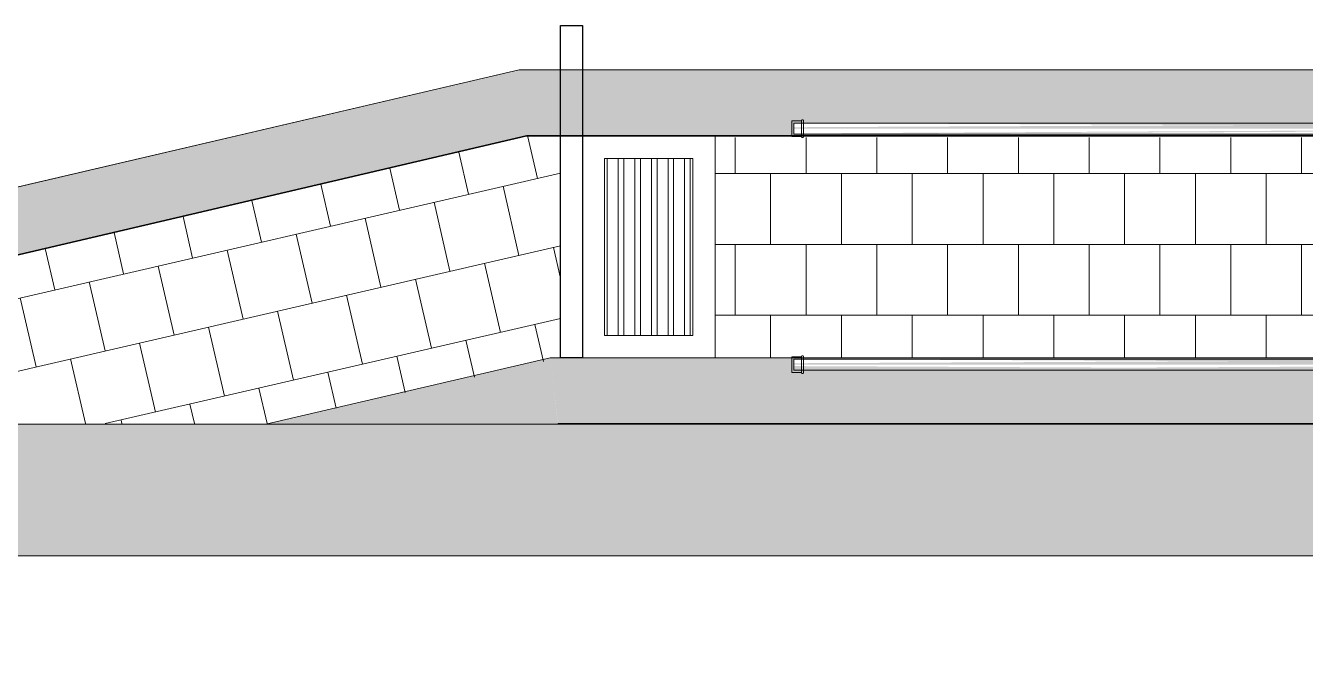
# Model space of a CAD drawing. Header units: metres. Extents: x 147 to 427, y -16 to 162.
# Drawn here: x 316.716 to 319.609, y 99.532 to 100.974 of the extents above; entities that cross this region are included whole.
import ezdxf

# ---------------------------------------------------------------- set-up
doc = ezdxf.new("R2010")
doc.units = ezdxf.units.M
doc.layers.add('1053_ARQ_BASE_MATADOURO_dwg', color=7, linetype='Continuous', lineweight=5, true_color=0x767676)
for name, color, linetype, lineweight in [('A-DETL', 7, 'Continuous', 5), ('A-DETL-GENF', 7, 'Continuous', 5), ('A-PAREDE', 7, 'Continuous', 30), ('A-VISTA01', 7, 'Continuous', 20), ('A-VISTA06', 7, 'Continuous', 5), ('A-WALL', 7, 'Continuous', 9), ('A_lay', 7, 'Continuous', 5), ('P-PIPE', 7, 'Continuous', 5)]:
    doc.layers.add(name, color=color, linetype=linetype, lineweight=lineweight)

# ---------------------------------------------------------------- blocks, each defined once
blk = doc.blocks.new('AÇO_Tampão Com Rebordo - AÇO_Tampão Com Rebordo-3707446-TÉRREO 1_20 - Dependente 1')
at = {"layer": 'P-PIPE'}
for p, q in [((0, 0.0177), (0.0218, 0.0177)), ((0, -0.0177), (0, 0.0177)), ((0, -0.0177), (0, 0.0177)), ((0.0218, 0.0177), (0.0218, -0.0177)), ((0.0218, 0.0177), (0.0218, 0.0125)), ((0.0218, -0.0177), (0, -0.0177)), ((0.0218, -0.0125), (0.0218, -0.0177))]:
    blk.add_line(p, q, dxfattribs=at)
at = {"layer": 'P-PIPE', "flags": 128}
for points in [[(0.0268, 0.0177), (0.0268, 0.0178), (0.0268, 0.0179), (0.0268, 0.018), (0.0268, 0.0181), (0.0268, 0.0182), (0.0267, 0.0183), (0.0267, 0.0184), (0.0267, 0.0185), (0.0266, 0.0186), (0.0266, 0.0187), (0.0266, 0.0188), (0.0265, 0.0189), (0.0265, 0.0189), (0.0264, 0.019), (0.0264, 0.0191), (0.0263, 0.0192), (0.0262, 0.0193), (0.0262, 0.0193), (0.0261, 0.0194), (0.026, 0.0195), (0.026, 0.0196), (0.0259, 0.0196), (0.0258, 0.0197), (0.0257, 0.0197), (0.0257, 0.0198), (0.0256, 0.0199), (0.0255, 0.0199), (0.0254, 0.02), (0.0253, 0.02), (0.0252, 0.02), (0.0251, 0.0201), (0.025, 0.0201), (0.0249, 0.0201), (0.0248, 0.0201), (0.0247, 0.0202), (0.0246, 0.0202), (0.0245, 0.0202), (0.0244, 0.0202), (0.0243, 0.0202), (0.0242, 0.0202), (0.0241, 0.0202), (0.024, 0.0202), (0.0239, 0.0202), (0.0238, 0.0202), (0.0237, 0.0201), (0.0236, 0.0201), (0.0235, 0.0201), (0.0234, 0.02), (0.0234, 0.02), (0.0233, 0.02), (0.0232, 0.0199), (0.0231, 0.0199), (0.023, 0.0198), (0.0229, 0.0198), (0.0228, 0.0197), (0.0227, 0.0197), (0.0227, 0.0196), (0.0226, 0.0195), (0.0225, 0.0195), (0.0225, 0.0194), (0.0224, 0.0193), (0.0223, 0.0192), (0.0223, 0.0192), (0.0222, 0.0191), (0.0222, 0.019), (0.0221, 0.0189), (0.0221, 0.0188), (0.022, 0.0187), (0.022, 0.0186), (0.0219, 0.0185), (0.0219, 0.0184), (0.0219, 0.0183), (0.0219, 0.0182), (0.0218, 0.0182), (0.0218, 0.0181), (0.0218, 0.018), (0.0218, 0.0179), (0.0218, 0.0178), (0.0218, 0.0177)], [(0.0218, -0.0177), (0.0218, -0.0176), (0.0218, -0.0176), (0.0218, -0.0175), (0.0218, -0.0173), (0.0218, -0.0172), (0.0218, -0.017), (0.0218, -0.0168), (0.0218, -0.0166), (0.0218, -0.0163), (0.0218, -0.016), (0.0218, -0.0157), (0.0218, -0.0154), (0.0218, -0.015), (0.0218, -0.0146), (0.0218, -0.0142), (0.0218, -0.0138), (0.0218, -0.0133), (0.0218, -0.0128), (0.0218, -0.0123), (0.0218, -0.0118), (0.0218, -0.0113), (0.0218, -0.0107), (0.0218, -0.0102), (0.0218, -0.0096), (0.0218, -0.009), (0.0218, -0.0083), (0.0218, -0.0077), (0.0218, -0.0071), (0.0218, -0.0064), (0.0218, -0.0057), (0.0218, -0.0051), (0.0218, -0.0044), (0.0218, -0.0037), (0.0218, -0.003), (0.0218, -0.0023), (0.0218, -0.0016), (0.0218, -0.0009), (0.0218, -0.0002), (0.0218, 0.0005), (0.0218, 0.0012), (0.0218, 0.0019), (0.0218, 0.0026), (0.0218, 0.0033), (0.0218, 0.004), (0.0218, 0.0047), (0.0218, 0.0054), (0.0218, 0.0061), (0.0218, 0.0067), (0.0218, 0.0074), (0.0218, 0.008), (0.0218, 0.0086), (0.0218, 0.0092), (0.0218, 0.0098), (0.0218, 0.0104), (0.0218, 0.011), (0.0218, 0.0115), (0.0218, 0.0121), (0.0218, 0.0126), (0.0218, 0.0131), (0.0218, 0.0135), (0.0218, 0.014), (0.0218, 0.0144), (0.0218, 0.0148), (0.0218, 0.0152), (0.0218, 0.0155), (0.0218, 0.0158), (0.0218, 0.0162), (0.0218, 0.0164), (0.0218, 0.0167), (0.0218, 0.0169), (0.0218, 0.0171), (0.0218, 0.0173), (0.0218, 0.0174), (0.0218, 0.0175), (0.0218, 0.0176), (0.0218, 0.0177), (0.0218, 0.0177)], [(0.0218, 0.0177), (0.0218, 0.0176), (0.0218, 0.0176), (0.0218, 0.0175), (0.0218, 0.0173), (0.0218, 0.0172), (0.0218, 0.017), (0.0218, 0.0168), (0.0218, 0.0166), (0.0218, 0.0163), (0.0218, 0.016), (0.0218, 0.0157), (0.0218, 0.0154), (0.0218, 0.015), (0.0218, 0.0146), (0.0218, 0.0142), (0.0218, 0.0138), (0.0218, 0.0133), (0.0218, 0.0128), (0.0218, 0.0123)], [(0.0268, 0.0177), (0.0268, 0.0176), (0.0268, 0.0176), (0.0268, 0.0175), (0.0268, 0.0173), (0.0268, 0.0172), (0.0268, 0.017), (0.0268, 0.0168), (0.0268, 0.0166), (0.0268, 0.0163), (0.0268, 0.016), (0.0268, 0.0157), (0.0268, 0.0154), (0.0268, 0.015), (0.0268, 0.0146), (0.0268, 0.0142), (0.0268, 0.0138), (0.0268, 0.0133), (0.0268, 0.0128), (0.0268, 0.0123), (0.0268, 0.0118), (0.0268, 0.0113), (0.0268, 0.0107), (0.0268, 0.0102), (0.0268, 0.0096), (0.0268, 0.009), (0.0268, 0.0083), (0.0268, 0.0077), (0.0268, 0.0071), (0.0268, 0.0064), (0.0268, 0.0057), (0.0268, 0.0051), (0.0268, 0.0044), (0.0268, 0.0037), (0.0268, 0.003), (0.0268, 0.0023), (0.0268, 0.0016), (0.0268, 0.0009), (0.0268, 0.0002), (0.0268, -0.0005), (0.0268, -0.0012), (0.0268, -0.0019), (0.0268, -0.0026), (0.0268, -0.0033), (0.0268, -0.004), (0.0268, -0.0047), (0.0268, -0.0054), (0.0268, -0.0061), (0.0268, -0.0067), (0.0268, -0.0074), (0.0268, -0.008), (0.0268, -0.0086), (0.0268, -0.0092), (0.0268, -0.0098), (0.0268, -0.0104), (0.0268, -0.011), (0.0268, -0.0115), (0.0268, -0.0121), (0.0268, -0.0126), (0.0268, -0.0131), (0.0268, -0.0135), (0.0268, -0.014), (0.0268, -0.0144), (0.0268, -0.0148), (0.0268, -0.0152), (0.0268, -0.0155), (0.0268, -0.0158), (0.0268, -0.0162), (0.0268, -0.0164), (0.0268, -0.0167), (0.0268, -0.0169), (0.0268, -0.0171), (0.0268, -0.0173), (0.0268, -0.0174), (0.0268, -0.0175), (0.0268, -0.0176), (0.0268, -0.0177), (0.0268, -0.0177)], [(0.0268, 0.0126), (0.0268, 0.0131), (0.0268, 0.0135), (0.0268, 0.014), (0.0268, 0.0144), (0.0268, 0.0148), (0.0268, 0.0152), (0.0268, 0.0155), (0.0268, 0.0158), (0.0268, 0.0162), (0.0268, 0.0164), (0.0268, 0.0167), (0.0268, 0.0169), (0.0268, 0.0171), (0.0268, 0.0173), (0.0268, 0.0174), (0.0268, 0.0175), (0.0268, 0.0176), (0.0268, 0.0177), (0.0268, 0.0177)], [(0.0218, -0.0126), (0.0218, -0.0131), (0.0218, -0.0135), (0.0218, -0.014), (0.0218, -0.0144), (0.0218, -0.0148), (0.0218, -0.0152), (0.0218, -0.0155), (0.0218, -0.0158), (0.0218, -0.0162), (0.0218, -0.0164), (0.0218, -0.0167), (0.0218, -0.0169), (0.0218, -0.0171), (0.0218, -0.0173), (0.0218, -0.0174), (0.0218, -0.0175), (0.0218, -0.0176), (0.0218, -0.0177), (0.0218, -0.0177)], [(0.0218, -0.0177), (0.0218, -0.0178), (0.0218, -0.0179), (0.0218, -0.018), (0.0218, -0.0181), (0.0218, -0.0182), (0.0219, -0.0183), (0.0219, -0.0184), (0.0219, -0.0185), (0.022, -0.0186), (0.022, -0.0187), (0.022, -0.0188), (0.0221, -0.0189), (0.0221, -0.0189), (0.0222, -0.019), (0.0222, -0.0191), (0.0223, -0.0192), (0.0224, -0.0193), (0.0224, -0.0193), (0.0225, -0.0194), (0.0226, -0.0195), (0.0226, -0.0196), (0.0227, -0.0196), (0.0228, -0.0197), (0.0229, -0.0197), (0.0229, -0.0198), (0.023, -0.0199), (0.0231, -0.0199), (0.0232, -0.02), (0.0233, -0.02), (0.0234, -0.02), (0.0235, -0.0201), (0.0236, -0.0201), (0.0237, -0.0201), (0.0238, -0.0201), (0.0239, -0.0202), (0.024, -0.0202), (0.0241, -0.0202), (0.0242, -0.0202), (0.0243, -0.0202), (0.0244, -0.0202), (0.0245, -0.0202), (0.0246, -0.0202), (0.0247, -0.0202), (0.0248, -0.0202), (0.0249, -0.0201), (0.025, -0.0201), (0.0251, -0.0201), (0.0252, -0.02), (0.0252, -0.02), (0.0253, -0.02), (0.0254, -0.0199), (0.0255, -0.0199), (0.0256, -0.0198), (0.0257, -0.0198), (0.0258, -0.0197), (0.0259, -0.0197), (0.0259, -0.0196), (0.026, -0.0195), (0.0261, -0.0195), (0.0261, -0.0194), (0.0262, -0.0193), (0.0263, -0.0192), (0.0263, -0.0192), (0.0264, -0.0191), (0.0264, -0.019), (0.0265, -0.0189), (0.0265, -0.0188), (0.0266, -0.0187), (0.0266, -0.0186), (0.0267, -0.0185), (0.0267, -0.0184), (0.0267, -0.0183), (0.0267, -0.0182), (0.0268, -0.0182), (0.0268, -0.0181), (0.0268, -0.018), (0.0268, -0.0179), (0.0268, -0.0178), (0.0268, -0.0177)], [(0.0268, -0.0177), (0.0268, -0.0176), (0.0268, -0.0176), (0.0268, -0.0175), (0.0268, -0.0173), (0.0268, -0.0172), (0.0268, -0.017), (0.0268, -0.0168), (0.0268, -0.0166), (0.0268, -0.0163), (0.0268, -0.016), (0.0268, -0.0157), (0.0268, -0.0154), (0.0268, -0.015), (0.0268, -0.0146), (0.0268, -0.0142), (0.0268, -0.0138), (0.0268, -0.0133), (0.0268, -0.0128), (0.0268, -0.0123)]]:
    blk.add_lwpolyline(points, dxfattribs=at)
blk = doc.blocks.new('AÇO_Tampão Com Rebordo - AÇO_Tampão Com Rebordo-V184-TÉRREO 1_20 - Dependente 1')
at = {"layer": 'P-PIPE'}
for p, q in [((0, 0.0177), (0.0218, 0.0177)), ((0, -0.0177), (0, 0.0177)), ((0, -0.0177), (0, 0.0177)), ((0.0218, 0.0177), (0.0218, 0.0125)), ((0.0218, 0.0177), (0.0218, 0.0125)), ((0.0218, -0.0177), (0, -0.0177)), ((0.0218, -0.0125), (0.0218, -0.0177)), ((0.0218, -0.0125), (0.0218, -0.0177))]:
    blk.add_line(p, q, dxfattribs=at)
at = {"layer": 'P-PIPE', "flags": 128}
for points in [[(0.0268, 0.0177), (0.0268, 0.0178), (0.0268, 0.0179), (0.0268, 0.018), (0.0268, 0.0181), (0.0268, 0.0182), (0.0267, 0.0183), (0.0267, 0.0184), (0.0267, 0.0185), (0.0266, 0.0186), (0.0266, 0.0187), (0.0266, 0.0188), (0.0265, 0.0189), (0.0265, 0.0189), (0.0264, 0.019), (0.0264, 0.0191), (0.0263, 0.0192), (0.0262, 0.0193), (0.0262, 0.0193), (0.0261, 0.0194), (0.026, 0.0195), (0.026, 0.0196), (0.0259, 0.0196), (0.0258, 0.0197), (0.0257, 0.0197), (0.0257, 0.0198), (0.0256, 0.0199), (0.0255, 0.0199), (0.0254, 0.02), (0.0253, 0.02), (0.0252, 0.02), (0.0251, 0.0201), (0.025, 0.0201), (0.0249, 0.0201), (0.0248, 0.0201), (0.0247, 0.0202), (0.0246, 0.0202), (0.0245, 0.0202), (0.0244, 0.0202), (0.0243, 0.0202), (0.0242, 0.0202), (0.0241, 0.0202), (0.024, 0.0202), (0.0239, 0.0202), (0.0238, 0.0202), (0.0237, 0.0201), (0.0236, 0.0201), (0.0235, 0.0201), (0.0234, 0.02), (0.0234, 0.02), (0.0233, 0.02), (0.0232, 0.0199), (0.0231, 0.0199), (0.023, 0.0198), (0.0229, 0.0198), (0.0228, 0.0197), (0.0227, 0.0197), (0.0227, 0.0196), (0.0226, 0.0195), (0.0225, 0.0195), (0.0225, 0.0194), (0.0224, 0.0193), (0.0223, 0.0192), (0.0223, 0.0192), (0.0222, 0.0191), (0.0222, 0.019), (0.0221, 0.0189), (0.0221, 0.0188), (0.022, 0.0187), (0.022, 0.0186), (0.0219, 0.0185), (0.0219, 0.0184), (0.0219, 0.0183), (0.0219, 0.0182), (0.0218, 0.0182), (0.0218, 0.0181), (0.0218, 0.018), (0.0218, 0.0179), (0.0218, 0.0178), (0.0218, 0.0177)], [(0.0218, 0.0126), (0.0218, 0.0131), (0.0218, 0.0135), (0.0218, 0.014), (0.0218, 0.0144), (0.0218, 0.0148), (0.0218, 0.0152), (0.0218, 0.0155), (0.0218, 0.0158), (0.0218, 0.0162), (0.0218, 0.0164), (0.0218, 0.0167), (0.0218, 0.0169), (0.0218, 0.0171), (0.0218, 0.0173), (0.0218, 0.0174), (0.0218, 0.0175), (0.0218, 0.0176), (0.0218, 0.0177), (0.0218, 0.0177)], [(0.0218, 0.0177), (0.0218, 0.0176), (0.0218, 0.0176), (0.0218, 0.0175), (0.0218, 0.0173), (0.0218, 0.0172), (0.0218, 0.017), (0.0218, 0.0168), (0.0218, 0.0166), (0.0218, 0.0163), (0.0218, 0.016), (0.0218, 0.0157), (0.0218, 0.0154), (0.0218, 0.015), (0.0218, 0.0146), (0.0218, 0.0142), (0.0218, 0.0138), (0.0218, 0.0133), (0.0218, 0.0128), (0.0218, 0.0123)], [(0.0268, 0.0177), (0.0268, 0.0176), (0.0268, 0.0176), (0.0268, 0.0175), (0.0268, 0.0173), (0.0268, 0.0172), (0.0268, 0.017), (0.0268, 0.0168), (0.0268, 0.0166), (0.0268, 0.0163), (0.0268, 0.016), (0.0268, 0.0157), (0.0268, 0.0154), (0.0268, 0.015), (0.0268, 0.0146), (0.0268, 0.0142), (0.0268, 0.0138), (0.0268, 0.0133), (0.0268, 0.0128), (0.0268, 0.0123)], [(0.0268, 0.0126), (0.0268, 0.0131), (0.0268, 0.0135), (0.0268, 0.014), (0.0268, 0.0144), (0.0268, 0.0148), (0.0268, 0.0152), (0.0268, 0.0155), (0.0268, 0.0158), (0.0268, 0.0162), (0.0268, 0.0164), (0.0268, 0.0167), (0.0268, 0.0169), (0.0268, 0.0171), (0.0268, 0.0173), (0.0268, 0.0174), (0.0268, 0.0175), (0.0268, 0.0176), (0.0268, 0.0177), (0.0268, 0.0177)], [(0.0218, -0.0177), (0.0218, -0.0176), (0.0218, -0.0176), (0.0218, -0.0175), (0.0218, -0.0173), (0.0218, -0.0172), (0.0218, -0.017), (0.0218, -0.0168), (0.0218, -0.0166), (0.0218, -0.0163), (0.0218, -0.016), (0.0218, -0.0157), (0.0218, -0.0154), (0.0218, -0.015), (0.0218, -0.0146), (0.0218, -0.0142), (0.0218, -0.0138), (0.0218, -0.0133), (0.0218, -0.0128), (0.0218, -0.0123)], [(0.0218, -0.0126), (0.0218, -0.0131), (0.0218, -0.0135), (0.0218, -0.014), (0.0218, -0.0144), (0.0218, -0.0148), (0.0218, -0.0152), (0.0218, -0.0155), (0.0218, -0.0158), (0.0218, -0.0162), (0.0218, -0.0164), (0.0218, -0.0167), (0.0218, -0.0169), (0.0218, -0.0171), (0.0218, -0.0173), (0.0218, -0.0174), (0.0218, -0.0175), (0.0218, -0.0176), (0.0218, -0.0177), (0.0218, -0.0177)], [(0.0218, -0.0177), (0.0218, -0.0178), (0.0218, -0.0179), (0.0218, -0.018), (0.0218, -0.0181), (0.0218, -0.0182), (0.0219, -0.0183), (0.0219, -0.0184), (0.0219, -0.0185), (0.022, -0.0186), (0.022, -0.0187), (0.022, -0.0188), (0.0221, -0.0189), (0.0221, -0.0189), (0.0222, -0.019), (0.0222, -0.0191), (0.0223, -0.0192), (0.0224, -0.0193), (0.0224, -0.0193), (0.0225, -0.0194), (0.0226, -0.0195), (0.0226, -0.0196), (0.0227, -0.0196), (0.0228, -0.0197), (0.0229, -0.0197), (0.0229, -0.0198), (0.023, -0.0199), (0.0231, -0.0199), (0.0232, -0.02), (0.0233, -0.02), (0.0234, -0.02), (0.0235, -0.0201), (0.0236, -0.0201), (0.0237, -0.0201), (0.0238, -0.0201), (0.0239, -0.0202), (0.024, -0.0202), (0.0241, -0.0202), (0.0242, -0.0202), (0.0243, -0.0202), (0.0244, -0.0202), (0.0245, -0.0202), (0.0246, -0.0202), (0.0247, -0.0202), (0.0248, -0.0202), (0.0249, -0.0201), (0.025, -0.0201), (0.0251, -0.0201), (0.0252, -0.02), (0.0252, -0.02), (0.0253, -0.02), (0.0254, -0.0199), (0.0255, -0.0199), (0.0256, -0.0198), (0.0257, -0.0198), (0.0258, -0.0197), (0.0259, -0.0197), (0.0259, -0.0196), (0.026, -0.0195), (0.0261, -0.0195), (0.0261, -0.0194), (0.0262, -0.0193), (0.0263, -0.0192), (0.0263, -0.0192), (0.0264, -0.0191), (0.0264, -0.019), (0.0265, -0.0189), (0.0265, -0.0188), (0.0266, -0.0187), (0.0266, -0.0186), (0.0267, -0.0185), (0.0267, -0.0184), (0.0267, -0.0183), (0.0267, -0.0182), (0.0268, -0.0182), (0.0268, -0.0181), (0.0268, -0.018), (0.0268, -0.0179), (0.0268, -0.0178), (0.0268, -0.0177)], [(0.0268, -0.0177), (0.0268, -0.0176), (0.0268, -0.0176), (0.0268, -0.0175), (0.0268, -0.0173), (0.0268, -0.0172), (0.0268, -0.017), (0.0268, -0.0168), (0.0268, -0.0166), (0.0268, -0.0163), (0.0268, -0.016), (0.0268, -0.0157), (0.0268, -0.0154), (0.0268, -0.015), (0.0268, -0.0146), (0.0268, -0.0142), (0.0268, -0.0138), (0.0268, -0.0133), (0.0268, -0.0128), (0.0268, -0.0123)], [(0.0268, -0.0126), (0.0268, -0.0131), (0.0268, -0.0135), (0.0268, -0.014), (0.0268, -0.0144), (0.0268, -0.0148), (0.0268, -0.0152), (0.0268, -0.0155), (0.0268, -0.0158), (0.0268, -0.0162), (0.0268, -0.0164), (0.0268, -0.0167), (0.0268, -0.0169), (0.0268, -0.0171), (0.0268, -0.0173), (0.0268, -0.0174), (0.0268, -0.0175), (0.0268, -0.0176), (0.0268, -0.0177), (0.0268, -0.0177)]]:
    blk.add_lwpolyline(points, dxfattribs=at)
blk = doc.blocks.new('1053_ARQ_BASE_MATADOURO_dwg_arq geral tgov-4039641-TÉRREO 1_20 - Dependente 1')
at = {"layer": 'A-VISTA06', "true_color": 0xaaaaaa}
h = blk.add_hatch(dxfattribs=at)
h.set_pattern_fill('FP_8', color=253, style=0, pattern_type=2)
h.set_pattern_definition([(90, (0.46822, 1.121), (-0.0375, 2e-18), []), (90, (0.48072, 1.133), (-0.0375, 2e-18), [])])
h.paths.add_polyline_path([(19.6227, 17.0882), (19.6227, 17.4882), (19.4227, 17.4882), (19.4227, 17.0882)])
at = {"layer": 'A_lay', "true_color": 0xaaaaaa}
h = blk.add_hatch(dxfattribs=at)
h.set_pattern_fill('FP_1', color=253, style=0, pattern_type=2)
h.set_pattern_definition([(13, (207849.194, 9278514.813), (-0.035992168695, 0.1558992103656), []), (103, (207849.194, 9278514.813), (-0.11394177387784, 0.1379031260181), [0.16, -0.16])])
h.paths.add_polyline_path([(12.134, 15.3661), (14.967, 16.0271), (14.967, 16.5405), (12.021, 15.8531), (12.0745, 15.6223)])
h.paths.add_polyline_path([(15.4762, 16.1459), (17.3831, 16.5909), (15.4762, 16.5909), (15.4762, 16.4157)])
h.paths.add_polyline_path([(17.0841, 16.8882), (18.6636, 16.8897), (19.3231, 17.0382), (19.3231, 17.5382), (19.2423, 17.5371), (16.4568, 16.8882)])
h = blk.add_hatch(dxfattribs=at)
h.set_pattern_fill('FP_7', color=253, style=0, pattern_type=2)
h.set_pattern_definition([(0, (0, 0), (0, 0.16), []), (90, (0, 0), (-0.08, 0.16), [0.16, -0.16])])
h.paths.add_polyline_path([(19.8985, 17.0382), (29.3459, 17.0382), (29.3459, 17.5382), (19.6727, 17.5354), (19.6727, 17.0382)])
at = {"layer": 'A-PAREDE', "color": 253, "lineweight": 25, "true_color": 0xaaaaaa, "flags": 128}
blk.add_lwpolyline([(19.3727, 17.0382), (19.3231, 17.0382), (19.3231, 17.7882), (19.3727, 17.7882)], close=True, dxfattribs=at)
at = {"layer": 'A-VISTA01', "color": 253, "true_color": 0xaaaaaa, "flags": 128}
for points in [[(19.3231, 17.6882), (19.2296, 17.6882), (15.8028, 16.8882)], [(19.3727, 17.6882), (29.3459, 17.6882), (29.3459, 17.5382), (19.3727, 17.5382)], [(19.3231, 17.5382), (19.2423, 17.5382), (16.4568, 16.8882)], [(29.3459, 17.0382), (19.3001, 17.0382), (18.6572, 16.8882)]]:
    blk.add_lwpolyline(points, dxfattribs=at)
at = {"layer": 'A-VISTA06', "color": 253, "true_color": 0xaaaaaa}
blk.add_line((19.3231, 17.0382), (19.3231, 17.5382), dxfattribs=at)
at = {"layer": 'A-VISTA06', "color": 253, "true_color": 0xaaaaaa, "flags": 128}
blk.add_lwpolyline([(19.3727, 17.5382), (19.6727, 17.5382), (19.6727, 17.0382), (19.3727, 17.0382), (19.3727, 17.5382), (19.3727, 17.0382)], dxfattribs=at)
blk.add_lwpolyline([(19.4227, 17.4882), (19.6227, 17.4882), (19.6227, 17.0882), (19.4227, 17.0882)], close=True, dxfattribs=at)
blk = doc.blocks.new('1053_ARQ_BASE_MATADOURO_dwg-3625622-TÉRREO 1_20 - Dependente 1')
blk.add_blockref('1053_ARQ_BASE_MATADOURO_dwg_arq geral tgov-4039641-TÉRREO 1_20 - Dependente 1', (130.2098, 83.186))

msp = doc.modelspace()

# ---------------------------------------------------------------- hatches: boundary and pattern name
at = {"layer": 'A-DETL-GENF', "true_color": 0xffff00}
h = msp.add_hatch(color=2, dxfattribs=at)
h.paths.add_polyline_path([(335.07, 79.4463), (337.1686, 79.4463), (337.1686, 100.0742), (313.5687, 100.0742), (313.5687, 79.4463), (334.6004, 79.4463)])
h.paths.add_polyline_path([(314.078, 79.9026), (314.078, 99.7769), (336.7005, 99.7769), (336.7005, 79.9026), (321.6934, 79.9026)])
at = {"layer": 'A-WALL', "true_color": 0xffd4aa, "transparency": 33554483}
msp.add_hatch(color=41, dxfattribs=at).paths.add_polyline_path([(315.7227, 100.2297), (317.8485, 100.7257), (317.8314, 100.8742), (315.6889, 100.3743)])
h = msp.add_hatch(color=41, dxfattribs=at)
h.paths.add_polyline_path([(317.8486, 100.7257), (327.8809, 100.7352), (327.8811, 100.7477), (327.8947, 100.7447), (327.8949, 100.7257), (327.9314, 100.7352), (327.9314, 100.8742), (317.8314, 100.8742), (317.8485, 100.7257)])
h.paths.add_polyline_path([(318.4523, 100.729), (318.4523, 100.754), (320.4415, 100.7447), (320.4415, 100.729), (318.5002, 100.729)])
h.paths.add_polyline_path([(323.094, 100.729), (323.0933, 100.7382), (323.094, 100.754), (327.8714, 100.7447), (327.8714, 100.729), (323.1075, 100.729)])
h.paths.add_polyline_path([(321.0547, 100.729), (320.5075, 100.7382), (320.5075, 100.754), (323.055, 100.7447), (323.055, 100.729), (321.6934, 100.729)])
h = msp.add_hatch(color=41, dxfattribs=at)
h.paths.add_polyline_path([(315.7196, 99.5625), (316.6383, 99.7769), (315.9848, 99.7769), (315.6859, 99.7072)])
h.paths.add_polyline_path([(317.8949, 100.0742), (317.9189, 100.0757), (317.9018, 100.2242), (317.259, 100.0742), (317.8616, 100.0742)])
h = msp.add_hatch(color=41, dxfattribs=at)
h.paths.add_polyline_path([(317.9249, 100.0757), (327.9314, 100.0757), (327.9314, 100.2242), (327.9014, 100.2147), (327.8949, 100.1916), (327.8811, 100.2147), (327.8933, 100.2242), (317.9018, 100.2242), (317.9191, 100.0757)])
h.paths.add_polyline_path([(320.4415, 100.1959), (318.4523, 100.2052), (318.4523, 100.2209), (320.4415, 100.2117), (320.4415, 100.1963)])
h.paths.add_polyline_path([(323.0415, 100.1959), (320.5075, 100.2052), (320.5075, 100.2209), (323.055, 100.2117), (323.055, 100.1959)])
h.paths.add_polyline_path([(325.5252, 100.1959), (323.0933, 100.2052), (323.094, 100.2209), (327.8714, 100.2117), (327.8714, 100.1959), (325.6415, 100.1959)])
at = {"layer": 'P-PIPE', "true_color": 0xc0c0c0}
for points in [[(320.4161, 100.7415), (320.4415, 100.7523), (320.4415, 100.754), (318.4523, 100.7447), (318.4523, 100.7415), (319.1388, 100.7415)], [(318.4523, 100.729), (320.4415, 100.7383), (320.4415, 100.7415), (318.4523, 100.7307), (318.4523, 100.7294)], [(320.4415, 100.2084), (320.4415, 100.2209), (318.4523, 100.2117), (318.4523, 100.2084), (320.4161, 100.2084)], [(319.7775, 100.1959), (320.4415, 100.2053), (320.4415, 100.2084), (318.4523, 100.1976), (318.4523, 100.1959), (319.1388, 100.1959)]]:
    msp.add_hatch(color=9, dxfattribs=at).paths.add_polyline_path(points)

# ---------------------------------------------------------------- linework, layer by layer
at = {"layer": 'A-DETL'}
for p, q in [((337.1686, 100.0742), (313.5687, 100.0742)), ((314.078, 99.7769), (336.7005, 99.7769))]:
    msp.add_line(p, q, dxfattribs=at)
at = {"layer": 'A-WALL', "color": 253, "true_color": 0xaaaaaa}
for p, q in [((317.8314, 100.8742), (315.6889, 100.3743)), ((327.9314, 100.8742), (317.8314, 100.8742)), ((315.7227, 100.2297), (317.8485, 100.7257)), ((317.8485, 100.7257), (327.9314, 100.7257)), ((315.723, 100.2282), (317.8486, 100.7242)), ((317.8486, 100.7242), (327.9314, 100.7242)), ((317.9018, 100.2242), (317.259, 100.0742)), ((327.9314, 100.2242), (317.9018, 100.2242)), ((317.9189, 100.0757), (327.9314, 100.0757))]:
    msp.add_line(p, q, dxfattribs=at)
at = {"layer": 'A-WALL', "color": 9, "true_color": 0xc8b8aa}
msp.add_line((317.9191, 100.0742), (327.9314, 100.0742), dxfattribs=at)
at = {"layer": 'P-PIPE'}
for p, q in [((320.4415, 100.754), (318.4523, 100.754)), ((318.4523, 100.754), (318.4523, 100.729)), ((318.4523, 100.729), (320.4415, 100.729)), ((320.4415, 100.2209), (318.4523, 100.2209)), ((318.4523, 100.2209), (318.4523, 100.1959)), ((318.4523, 100.1959), (320.4415, 100.1959))]:
    msp.add_line(p, q, dxfattribs=at)

# ---------------------------------------------------------------- block references
at = {"layer": '1053_ARQ_BASE_MATADOURO_dwg', "color": 253, "true_color": 0xaaaaaa}
msp.add_blockref('1053_ARQ_BASE_MATADOURO_dwg-3625622-TÉRREO 1_20 - Dependente 1', (168.392, 0), dxfattribs=at)
at = {"layer": 'P-PIPE', "extrusion": (0, 0, -1), "rotation": 180}
for name, p in [('AÇO_Tampão Com Rebordo - AÇO_Tampão Com Rebordo-3707446-TÉRREO 1_20 - Dependente 1', (-318.4477, 100.7415)), ('AÇO_Tampão Com Rebordo - AÇO_Tampão Com Rebordo-V184-TÉRREO 1_20 - Dependente 1', (-318.4477, 100.7415)), ('AÇO_Tampão Com Rebordo - AÇO_Tampão Com Rebordo-3707446-TÉRREO 1_20 - Dependente 1', (-318.4477, 100.2084)), ('AÇO_Tampão Com Rebordo - AÇO_Tampão Com Rebordo-V184-TÉRREO 1_20 - Dependente 1', (-318.4477, 100.2084))]:
    msp.add_blockref(name, p, dxfattribs=at)

doc.saveas('drawing.dxf')
